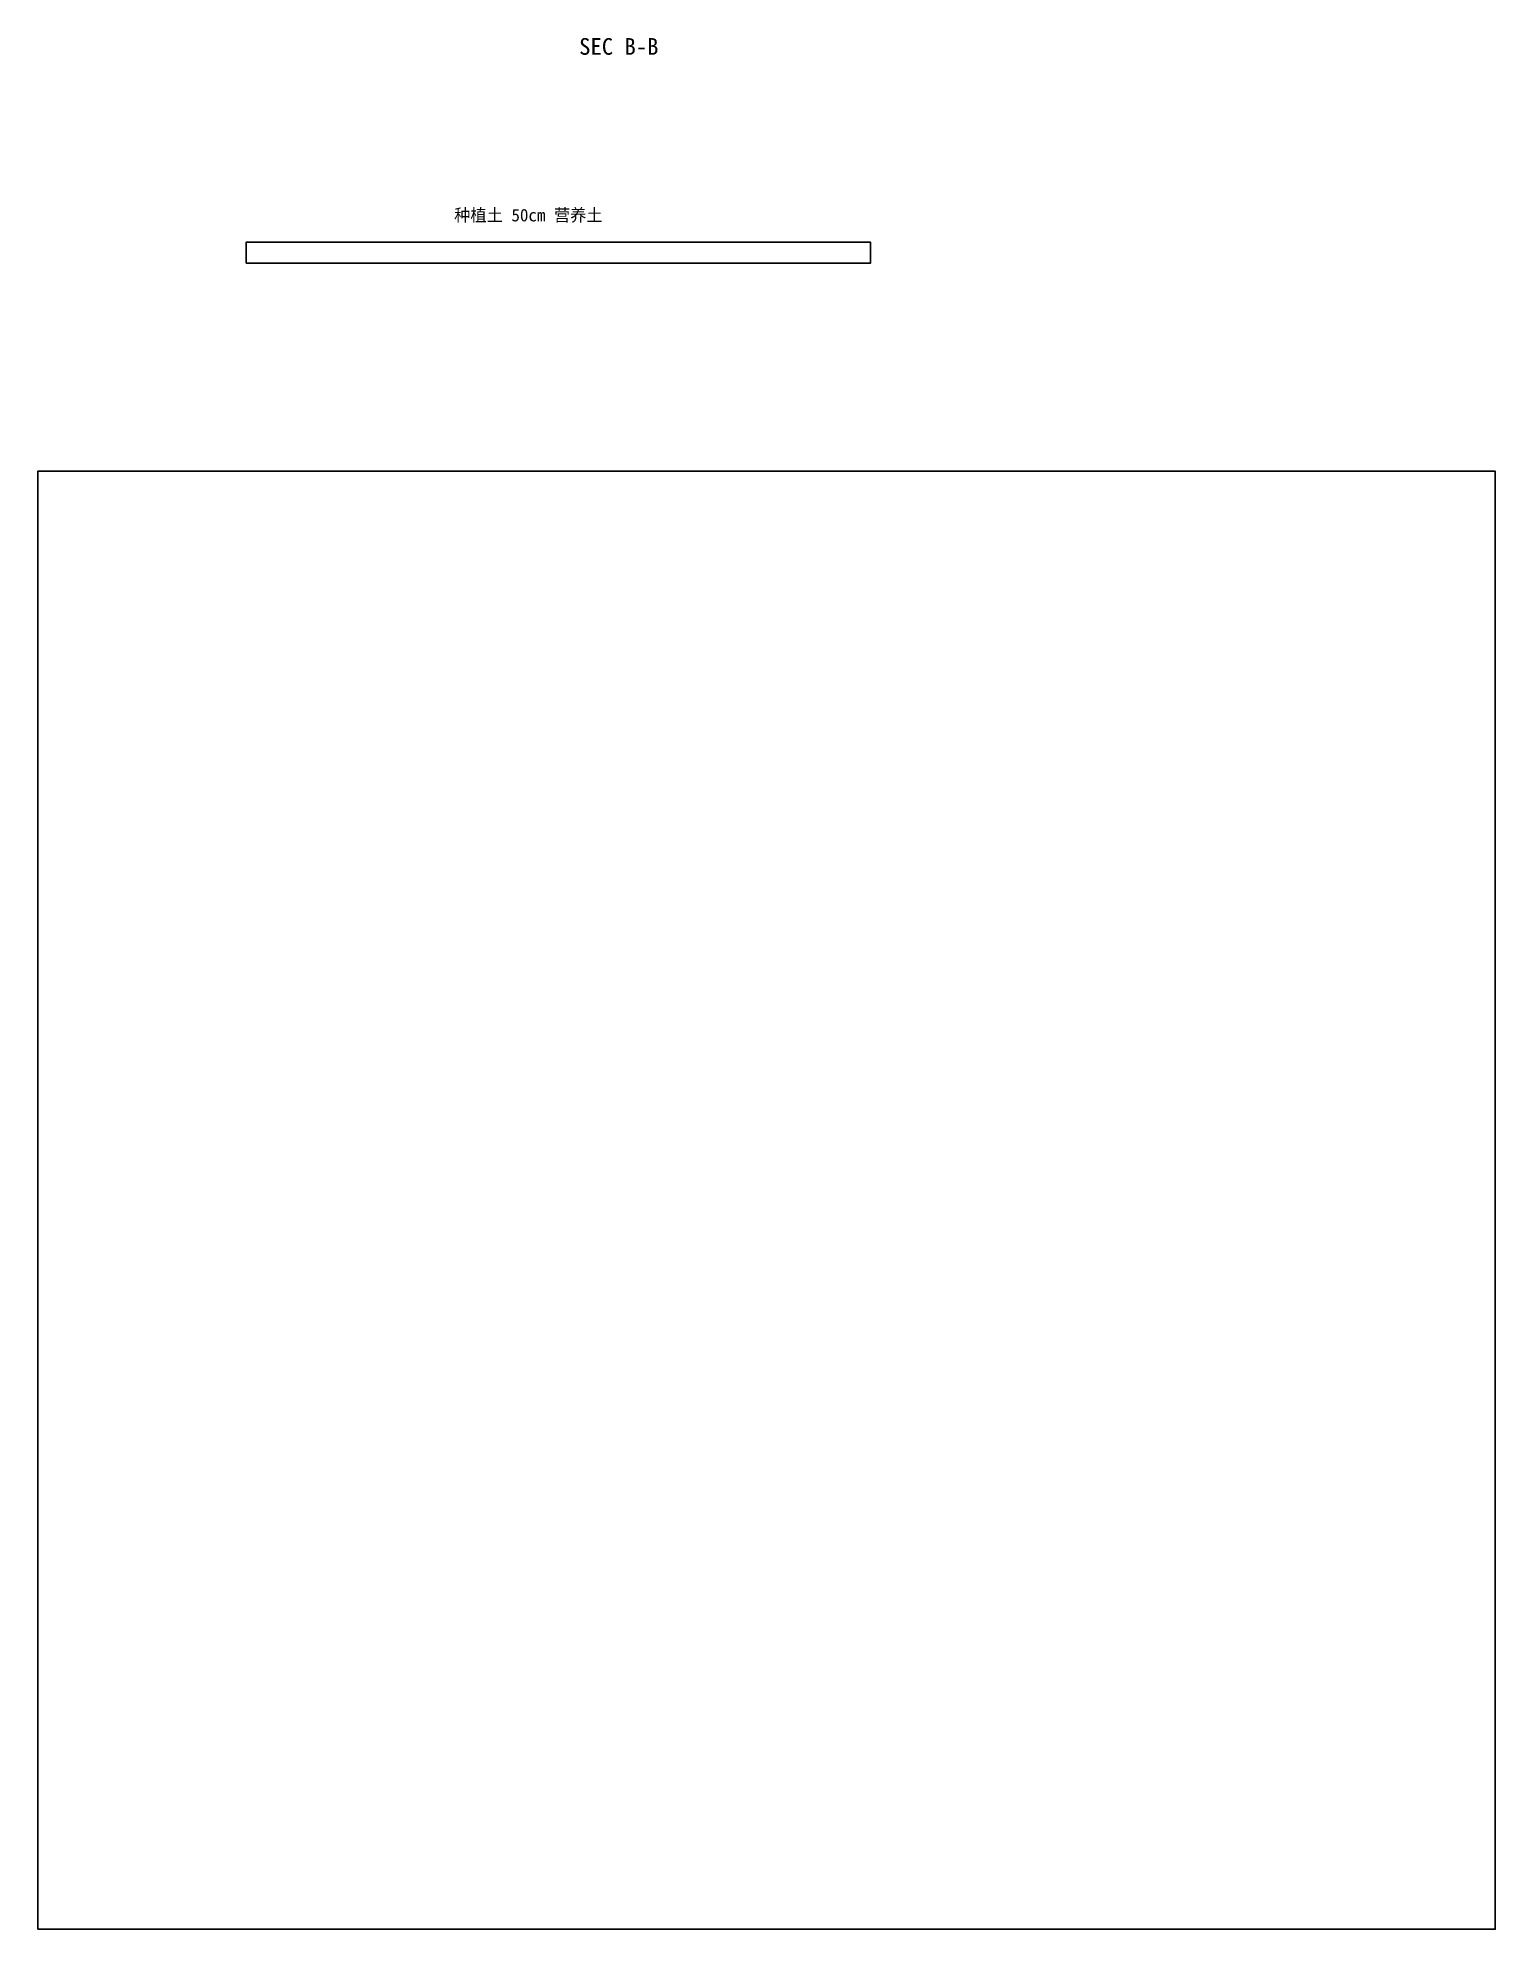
# Model space of a CAD drawing. Header units: millimetres. Extents: x -5000 to 30000, y -5000 to 40407.
import ezdxf

# ---------------------------------------------------------------- set-up
doc = ezdxf.new("R2010")
doc.units = ezdxf.units.MM

msp = doc.modelspace()

# ---------------------------------------------------------------- linework, layer by layer
msp.add_lwpolyline([(-5000, -5000), (30000, -5000), (30000, 30000), (-5000, 30000)], close=True)
at = {"layer": 'SEC'}
msp.add_lwpolyline([(0, 35000), (15000, 35000), (15000, 35500), (0, 35500)], close=True, dxfattribs=at)

# ---------------------------------------------------------------- texts
for s, height, p in [('SEC B-B', 400, (8000, 40000)), ('种植土 50cm 营养土', 300, (5000, 36000))]:
    msp.add_text(s, height=height).set_placement(p)

doc.saveas('drawing.dxf')
